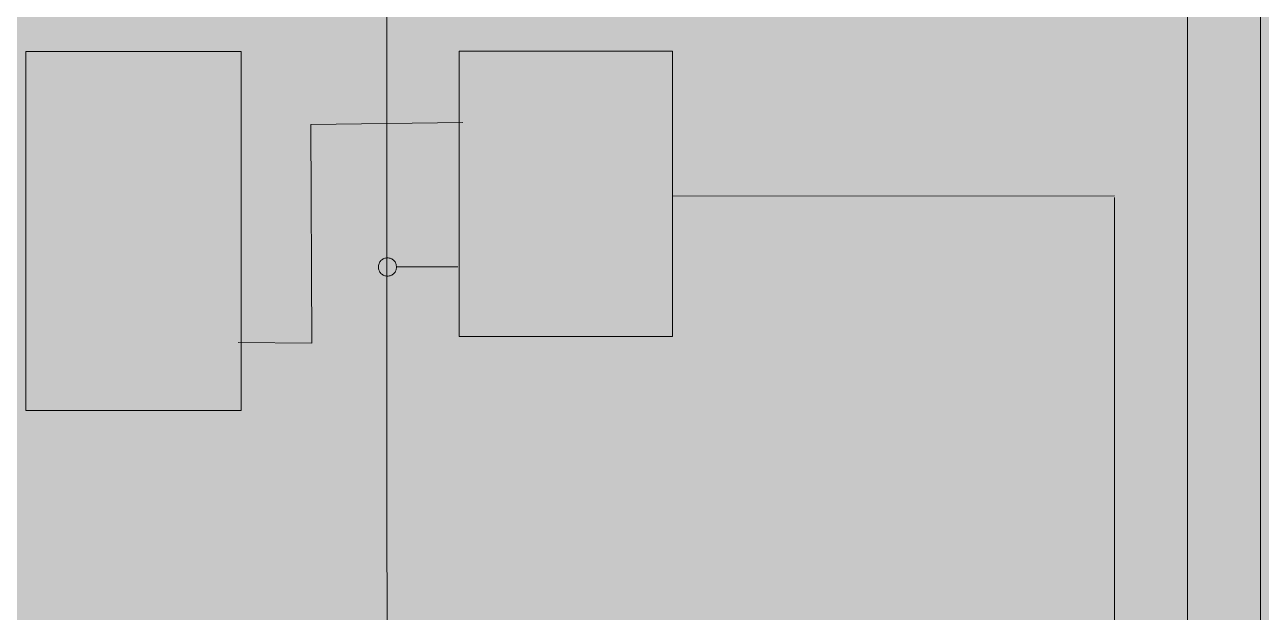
# Model space of a CAD drawing. Header units: millimetres. Extents: x 0 to 590, y 2 to 420.
# Drawn here: x 142.9 to 228.5, y 160 to 200.6 of the extents above; entities that cross this region are included whole.
import ezdxf
from ezdxf.xclip import XClip

# ---------------------------------------------------------------- set-up
doc = ezdxf.new("R2010")
doc.units = ezdxf.units.MM
doc.header["$MEASUREMENT"] = 0
doc.layers.get('0').update_dxf_attribs({"linetype": 'CONTINUOUS'})

# ---------------------------------------------------------------- blocks, each defined once
blk = doc.blocks.new('MF28FC3F0')
at = {"true_color": 0xffffff}
for points in [[(0, 420.2), (0, 2.206), (590.355, 2.206), (590.355, 420.2)], [(0, 420.2), (0, 2.437), (590.355, 2.437), (590.355, 420.2)]]:
    blk.add_hatch(color=0, dxfattribs=at).paths.add_polyline_path(points)

msp = doc.modelspace()

# ---------------------------------------------------------------- hatches: boundary and pattern name
at = {"true_color": 0xffffff}
for points in [[(142.97, 198.788), (142.97, 173.925), (157.888, 173.925), (157.888, 198.788)], [(172.97, 198.805), (172.97, 179.046), (187.723, 179.046), (187.723, 198.805)]]:
    msp.add_hatch(color=0, dxfattribs=at).paths.add_polyline_path(points)
at = {"true_color": 0x000007}
h = msp.add_hatch(color=0, dxfattribs=at)
edge = h.paths.add_edge_path()
edge.add_spline(control_points=[(150.906, 192.811), (150.791, 192.679), (150.659, 192.581), (150.528, 192.515), (150.528, 192.515), (150.38, 192.449), (150.231, 192.416), (150.083, 192.416), (150.083, 192.416), (149.787, 192.416), (149.54, 192.515), (149.375, 192.712), (149.375, 192.712), (149.227, 192.877), (149.161, 193.058), (149.161, 193.256), (149.161, 193.256), (149.161, 193.437), (149.211, 193.602), (149.326, 193.75), (149.326, 193.75), (149.441, 193.881), (149.622, 194.013), (149.853, 194.128), (149.853, 194.128), (149.721, 194.277), (149.639, 194.392), (149.589, 194.491), (149.589, 194.491), (149.54, 194.589), (149.523, 194.672), (149.523, 194.754), (149.523, 194.754), (149.523, 194.935), (149.589, 195.083), (149.721, 195.215), (149.721, 195.215), (149.869, 195.347), (150.034, 195.413), (150.248, 195.413), (150.248, 195.413), (150.445, 195.413), (150.594, 195.347), (150.725, 195.232), (150.725, 195.232), (150.857, 195.1), (150.923, 194.952), (150.923, 194.787), (150.923, 194.787), (150.923, 194.507), (150.725, 194.277), (150.363, 194.079)], knot_values=[0, 0, 0, 0, 0.019231, 0.019231, 0.019231, 0.019231, 0.038462, 0.038462, 0.038462, 0.038462, 0.057692, 0.057692, 0.057692, 0.057692, 0.076923, 0.076923, 0.076923, 0.076923, 0.096154, 0.096154, 0.096154, 0.096154, 0.115385, 0.115385, 0.115385, 0.115385, 0.134615, 0.134615, 0.134615, 0.134615, 0.153846, 0.153846, 0.153846, 0.153846, 0.173077, 0.173077, 0.173077, 0.173077, 0.192308, 0.192308, 0.192308, 0.192308, 0.211538, 0.211538, 0.211538, 0.211538, 0.230769, 0.230769, 0.230769, 0.230769, 1, 1, 1, 1], degree=3, periodic=0)
edge.add_line((150.363, 194.079), (150.89, 193.42))
edge.add_spline(control_points=[(150.89, 193.42), (150.939, 193.536), (150.989, 193.667), (151.022, 193.832)], knot_values=[0, 0, 0, 0, 1, 1, 1, 1], degree=3, periodic=0)
edge.add_line((151.022, 193.832), (151.4, 193.75))
edge.add_spline(control_points=[(151.4, 193.75), (151.335, 193.486), (151.252, 193.289), (151.137, 193.124), (151.137, 193.124), (151.269, 192.943), (151.417, 192.795), (151.598, 192.679)], knot_values=[0, 0, 0, 0, 0.125, 0.125, 0.125, 0.125, 1, 1, 1, 1], degree=3, periodic=0)
edge.add_line((151.598, 192.679), (151.351, 192.4))
edge.add_spline(control_points=[(151.351, 192.4), (151.203, 192.482), (151.055, 192.63), (150.906, 192.811)], knot_values=[0, 0, 0, 0, 1, 1, 1, 1], degree=3, periodic=0)
h.paths.add_polyline_path([(150.182, 194.31), (150.182, 194.31), (150.202, 194.322), (150.222, 194.334), (150.241, 194.346), (150.259, 194.358), (150.276, 194.369), (150.293, 194.381), (150.309, 194.392), (150.325, 194.403), (150.339, 194.414), (150.353, 194.424), (150.367, 194.435), (150.38, 194.445), (150.392, 194.456), (150.403, 194.466), (150.414, 194.476), (150.423, 194.485), (150.433, 194.495), (150.441, 194.504), (150.449, 194.513), (150.456, 194.522), (150.463, 194.531), (150.469, 194.54), (150.474, 194.548), (150.478, 194.557), (150.478, 194.557), (150.484, 194.565), (150.49, 194.573), (150.496, 194.581), (150.502, 194.59), (150.507, 194.598), (150.512, 194.606), (150.517, 194.615), (150.522, 194.623), (150.526, 194.632), (150.53, 194.64), (150.534, 194.649), (150.538, 194.657), (150.542, 194.666), (150.545, 194.675), (150.548, 194.684), (150.55, 194.693), (150.553, 194.702), (150.555, 194.712), (150.557, 194.721), (150.558, 194.731), (150.559, 194.74), (150.56, 194.75), (150.561, 194.76), (150.561, 194.771), (150.561, 194.783), (150.56, 194.795), (150.559, 194.807), (150.558, 194.819), (150.556, 194.83), (150.555, 194.842), (150.552, 194.853), (150.55, 194.864), (150.547, 194.875), (150.544, 194.886), (150.54, 194.896), (150.536, 194.906), (150.532, 194.917), (150.527, 194.927), (150.522, 194.937), (150.517, 194.946), (150.511, 194.956), (150.505, 194.965), (150.499, 194.974), (150.492, 194.983), (150.485, 194.992), (150.478, 195.001), (150.47, 195.009), (150.462, 195.018), (150.462, 195.018), (150.454, 195.026), (150.445, 195.033), (150.436, 195.041), (150.428, 195.048), (150.419, 195.054), (150.41, 195.061), (150.4, 195.067), (150.391, 195.072), (150.382, 195.078), (150.372, 195.083), (150.363, 195.087), (150.353, 195.092), (150.343, 195.096), (150.333, 195.099), (150.323, 195.102), (150.313, 195.105), (150.303, 195.108), (150.293, 195.11), (150.283, 195.112), (150.272, 195.114), (150.262, 195.115), (150.252, 195.116), (150.242, 195.116), (150.231, 195.116), (150.231, 195.116), (150.219, 195.116), (150.207, 195.116), (150.195, 195.115), (150.183, 195.114), (150.172, 195.112), (150.16, 195.11), (150.149, 195.108), (150.138, 195.105), (150.127, 195.102), (150.116, 195.099), (150.106, 195.096), (150.096, 195.092), (150.085, 195.087), (150.075, 195.083), (150.065, 195.078), (150.056, 195.072), (150.046, 195.067), (150.037, 195.061), (150.028, 195.054), (150.019, 195.048), (150.01, 195.041), (150.001, 195.033), (149.993, 195.026), (149.984, 195.018), (149.976, 195.009), (149.969, 195.001), (149.961, 194.993), (149.954, 194.985), (149.948, 194.976), (149.941, 194.968), (149.935, 194.959), (149.93, 194.951), (149.924, 194.942), (149.919, 194.933), (149.915, 194.924), (149.91, 194.915), (149.906, 194.905), (149.903, 194.896), (149.899, 194.886), (149.897, 194.876), (149.894, 194.866), (149.892, 194.856), (149.89, 194.845), (149.888, 194.834), (149.887, 194.823), (149.886, 194.811), (149.886, 194.799), (149.886, 194.787), (149.886, 194.783), (149.886, 194.779), (149.886, 194.774), (149.887, 194.769), (149.888, 194.764), (149.888, 194.76), (149.889, 194.754), (149.89, 194.749), (149.892, 194.744), (149.893, 194.739), (149.894, 194.733), (149.896, 194.727), (149.897, 194.722), (149.899, 194.716), (149.901, 194.71), (149.903, 194.704), (149.905, 194.698), (149.906, 194.692), (149.908, 194.686), (149.91, 194.68), (149.912, 194.674), (149.914, 194.668), (149.916, 194.662), (149.919, 194.655), (149.923, 194.649), (149.927, 194.643), (149.931, 194.637), (149.935, 194.631), (149.939, 194.624), (149.943, 194.618), (149.948, 194.612), (149.952, 194.605), (149.956, 194.599), (149.961, 194.592), (149.965, 194.586), (149.97, 194.579), (149.975, 194.572), (149.979, 194.566), (149.984, 194.559), (149.989, 194.552), (149.994, 194.545), (150, 194.537), (150.005, 194.53), (150.01, 194.522), (150.016, 194.515), (150.022, 194.507), (150.028, 194.499), (150.034, 194.491)])
h.paths.add_polyline_path([(150.182, 194.31), (150.034, 194.491)])
edge = h.paths.add_edge_path()
edge.add_line((150.692, 193.091), (150.034, 193.898))
edge.add_spline(control_points=[(150.034, 193.898), (149.836, 193.783), (149.704, 193.667), (149.639, 193.569), (149.639, 193.569), (149.573, 193.47), (149.54, 193.371), (149.54, 193.289), (149.54, 193.289), (149.54, 193.173), (149.589, 193.042), (149.688, 192.91), (149.688, 192.91), (149.77, 192.795), (149.902, 192.729), (150.083, 192.729), (150.083, 192.729), (150.182, 192.729), (150.297, 192.762), (150.412, 192.828), (150.412, 192.828), (150.528, 192.894), (150.61, 192.976), (150.692, 193.091)], knot_values=[0, 0, 0, 0, 0.041667, 0.041667, 0.041667, 0.041667, 0.083333, 0.083333, 0.083333, 0.083333, 0.125, 0.125, 0.125, 0.125, 0.166667, 0.166667, 0.166667, 0.166667, 0.208333, 0.208333, 0.208333, 0.208333, 1, 1, 1, 1], degree=3, periodic=0)
h = msp.add_hatch(color=0, dxfattribs=at)
h.paths.add_polyline_path([(180.116, 193.914), (178.19, 193.914), (178.19, 194.244), (180.116, 194.244)])
h.paths.add_polyline_path([(180.116, 193.042), (178.19, 193.042), (178.19, 193.371), (180.116, 193.371), (180.116, 193.042), (180.116, 193.371)])
h.paths.add_polyline_path([(184.315, 192.218), (183.953, 192.218), (183.953, 194.474), (183.953, 194.474), (183.942, 194.464), (183.932, 194.454), (183.92, 194.443), (183.909, 194.433), (183.897, 194.423), (183.885, 194.412), (183.873, 194.402), (183.86, 194.392), (183.847, 194.382), (183.834, 194.371), (183.82, 194.361), (183.807, 194.351), (183.793, 194.34), (183.778, 194.33), (183.764, 194.32), (183.749, 194.31), (183.734, 194.299), (183.719, 194.289), (183.703, 194.279), (183.688, 194.268), (183.672, 194.258), (183.656, 194.248), (183.64, 194.238), (183.623, 194.227), (183.623, 194.227), (183.605, 194.217), (183.587, 194.207), (183.569, 194.197), (183.552, 194.188), (183.535, 194.178), (183.518, 194.169), (183.501, 194.16), (183.485, 194.151), (183.469, 194.142), (183.453, 194.134), (183.437, 194.126), (183.422, 194.118), (183.406, 194.111), (183.391, 194.103), (183.376, 194.096), (183.361, 194.089), (183.346, 194.083), (183.332, 194.077), (183.317, 194.071), (183.303, 194.065), (183.288, 194.06), (183.274, 194.055), (183.259, 194.05), (183.245, 194.046), (183.245, 194.392), (183.245, 194.392), (183.269, 194.404), (183.294, 194.417), (183.318, 194.429), (183.342, 194.442), (183.366, 194.454), (183.39, 194.467), (183.413, 194.48), (183.436, 194.493), (183.459, 194.506), (183.482, 194.519), (183.504, 194.532), (183.527, 194.546), (183.549, 194.56), (183.57, 194.575), (183.592, 194.589), (183.613, 194.604), (183.634, 194.619), (183.655, 194.635), (183.675, 194.651), (183.695, 194.667), (183.715, 194.684), (183.734, 194.702), (183.753, 194.719), (183.772, 194.738), (183.772, 194.738), (183.79, 194.754), (183.808, 194.77), (183.825, 194.786), (183.842, 194.802), (183.858, 194.818), (183.874, 194.834), (183.889, 194.85), (183.904, 194.865), (183.918, 194.881), (183.932, 194.896), (183.946, 194.912), (183.959, 194.927), (183.972, 194.942), (183.984, 194.958), (183.996, 194.973), (184.007, 194.989), (184.018, 195.005), (184.029, 195.02), (184.039, 195.036), (184.049, 195.052), (184.058, 195.068), (184.067, 195.084), (184.076, 195.1), (184.084, 195.116), (184.315, 195.116), (184.315, 192.218), (184.315, 195.116)])
h = msp.add_hatch(color=0, dxfattribs=at)
edge = h.paths.add_edge_path()
edge.add_line((177.136, 183.426), (177.482, 183.475))
edge.add_spline(control_points=[(177.482, 183.475), (177.482, 183.261), (177.531, 183.113), (177.597, 183.031), (177.597, 183.031), (177.679, 182.948), (177.778, 182.899), (177.91, 182.899), (177.91, 182.899), (178.009, 182.899), (178.091, 182.932), (178.157, 182.965), (178.157, 182.965), (178.223, 183.014), (178.272, 183.064), (178.305, 183.146), (178.305, 183.146), (178.322, 183.228), (178.338, 183.344), (178.338, 183.508)], knot_values=[0, 0, 0, 0, 0.05, 0.05, 0.05, 0.05, 0.1, 0.1, 0.1, 0.1, 0.15, 0.15, 0.15, 0.15, 0.2, 0.2, 0.2, 0.2, 1, 1, 1, 1], degree=3, periodic=0)
edge.add_line((178.338, 183.508), (178.338, 185.501))
edge.add_line((178.338, 185.501), (178.717, 185.501))
edge.add_line((178.717, 185.501), (178.717, 183.525))
edge.add_spline(control_points=[(178.717, 183.525), (178.717, 183.294), (178.7, 183.097), (178.634, 182.965), (178.634, 182.965), (178.585, 182.833), (178.486, 182.734), (178.354, 182.668), (178.354, 182.668), (178.239, 182.603), (178.075, 182.553), (177.91, 182.553), (177.91, 182.553), (177.663, 182.553), (177.465, 182.636), (177.334, 182.784), (177.334, 182.784), (177.185, 182.932), (177.136, 183.146), (177.136, 183.426)], knot_values=[0, 0, 0, 0, 0.05, 0.05, 0.05, 0.05, 0.1, 0.1, 0.1, 0.1, 0.15, 0.15, 0.15, 0.15, 0.2, 0.2, 0.2, 0.2, 1, 1, 1, 1], degree=3, periodic=0)
h.paths.add_polyline_path([(182.668, 182.603), (182.306, 182.603), (182.306, 184.875), (182.306, 184.875), (182.296, 184.865), (182.285, 184.854), (182.274, 184.844), (182.262, 184.834), (182.251, 184.823), (182.239, 184.813), (182.226, 184.803), (182.214, 184.792), (182.201, 184.782), (182.187, 184.772), (182.174, 184.762), (182.16, 184.751), (182.146, 184.741), (182.132, 184.731), (182.117, 184.72), (182.103, 184.71), (182.088, 184.7), (182.072, 184.69), (182.057, 184.679), (182.041, 184.669), (182.025, 184.659), (182.009, 184.648), (181.993, 184.638), (181.977, 184.628), (181.977, 184.628), (181.959, 184.618), (181.941, 184.608), (181.923, 184.598), (181.905, 184.588), (181.888, 184.579), (181.871, 184.569), (181.855, 184.56), (181.838, 184.552), (181.822, 184.543), (181.806, 184.535), (181.791, 184.527), (181.775, 184.519), (181.76, 184.511), (181.745, 184.504), (181.73, 184.497), (181.715, 184.49), (181.7, 184.484), (181.685, 184.477), (181.671, 184.471), (181.656, 184.466), (181.641, 184.461), (181.627, 184.456), (181.613, 184.451), (181.598, 184.447), (181.598, 184.792), (181.598, 184.792), (181.623, 184.803), (181.647, 184.814), (181.671, 184.825), (181.696, 184.836), (181.719, 184.848), (181.743, 184.86), (181.766, 184.873), (181.79, 184.885), (181.813, 184.898), (181.835, 184.911), (181.858, 184.925), (181.88, 184.939), (181.902, 184.953), (181.924, 184.967), (181.945, 184.981), (181.967, 184.996), (181.987, 185.011), (182.008, 185.026), (182.028, 185.042), (182.048, 185.057), (182.068, 185.073), (182.087, 185.089), (182.106, 185.105), (182.125, 185.122), (182.125, 185.122), (182.143, 185.138), (182.161, 185.155), (182.178, 185.171), (182.195, 185.188), (182.211, 185.204), (182.227, 185.221), (182.243, 185.237), (182.257, 185.254), (182.272, 185.27), (182.286, 185.286), (182.299, 185.303), (182.312, 185.319), (182.325, 185.336), (182.337, 185.352), (182.349, 185.369), (182.36, 185.385), (182.371, 185.402), (182.382, 185.418), (182.392, 185.435), (182.402, 185.451), (182.412, 185.468), (182.421, 185.484), (182.43, 185.501), (182.438, 185.517), (182.668, 185.517), (182.668, 182.603), (182.668, 185.517)])
edge = h.paths.add_edge_path()
edge.add_spline(control_points=[(185.929, 184.035), (185.929, 184.381), (185.962, 184.661), (186.027, 184.858), (186.027, 184.858), (186.11, 185.072), (186.209, 185.237), (186.34, 185.352), (186.34, 185.352), (186.488, 185.451), (186.67, 185.517), (186.867, 185.517), (186.867, 185.517), (187.032, 185.517), (187.164, 185.484), (187.279, 185.418), (187.279, 185.418), (187.394, 185.352), (187.493, 185.27), (187.575, 185.155), (187.575, 185.155), (187.641, 185.039), (187.707, 184.891), (187.756, 184.727), (187.756, 184.727), (187.789, 184.546), (187.822, 184.331), (187.822, 184.035), (187.822, 184.035), (187.822, 183.689), (187.789, 183.426), (187.707, 183.212), (187.707, 183.212), (187.641, 182.998), (187.542, 182.85), (187.394, 182.734), (187.394, 182.734), (187.262, 182.619), (187.081, 182.553), (186.867, 182.553), (186.867, 182.553), (186.587, 182.553), (186.373, 182.652), (186.209, 182.866), (186.209, 182.866), (186.027, 183.097), (185.929, 183.492), (185.929, 184.035)], knot_values=[0, 0, 0, 0, 0.020833, 0.020833, 0.020833, 0.020833, 0.041667, 0.041667, 0.041667, 0.041667, 0.0625, 0.0625, 0.0625, 0.0625, 0.083333, 0.083333, 0.083333, 0.083333, 0.104167, 0.104167, 0.104167, 0.104167, 0.125, 0.125, 0.125, 0.125, 0.145833, 0.145833, 0.145833, 0.145833, 0.166667, 0.166667, 0.166667, 0.166667, 0.1875, 0.1875, 0.1875, 0.1875, 0.208333, 0.208333, 0.208333, 0.208333, 0.229167, 0.229167, 0.229167, 0.229167, 1, 1, 1, 1], degree=3, periodic=0)
edge = h.paths.add_edge_path()
edge.add_spline(control_points=[(186.291, 184.035), (186.291, 183.558), (186.357, 183.245), (186.456, 183.08), (186.456, 183.08), (186.571, 182.932), (186.702, 182.85), (186.867, 182.85), (186.867, 182.85), (187.032, 182.85), (187.18, 182.932), (187.279, 183.097), (187.279, 183.097), (187.394, 183.245), (187.443, 183.558), (187.443, 184.035), (187.443, 184.035), (187.443, 184.513), (187.394, 184.825), (187.279, 184.99), (187.279, 184.99), (187.18, 185.138), (187.032, 185.221), (186.867, 185.221), (186.867, 185.221), (186.702, 185.221), (186.571, 185.155), (186.472, 185.007), (186.472, 185.007), (186.357, 184.842), (186.291, 184.513), (186.291, 184.035)], knot_values=[0, 0, 0, 0, 0.03125, 0.03125, 0.03125, 0.03125, 0.0625, 0.0625, 0.0625, 0.0625, 0.09375, 0.09375, 0.09375, 0.09375, 0.125, 0.125, 0.125, 0.125, 0.15625, 0.15625, 0.15625, 0.15625, 0.1875, 0.1875, 0.1875, 0.1875, 0.21875, 0.21875, 0.21875, 0.21875, 1, 1, 1, 1], degree=3, periodic=0)
h = msp.add_hatch(color=0, dxfattribs=at)
edge = h.paths.add_edge_path()
edge.add_spline(control_points=[(168.623, 183.854), (168.623, 183.772), (168.607, 183.689), (168.574, 183.623), (168.574, 183.623), (168.558, 183.541), (168.508, 183.475), (168.442, 183.409), (168.442, 183.409), (168.393, 183.36), (168.311, 183.311), (168.245, 183.278), (168.245, 183.278), (168.162, 183.245), (168.08, 183.228), (167.998, 183.228), (167.998, 183.228), (167.915, 183.228), (167.833, 183.245), (167.751, 183.278), (167.751, 183.278), (167.685, 183.311), (167.619, 183.36), (167.553, 183.409), (167.553, 183.409), (167.487, 183.475), (167.454, 183.541), (167.421, 183.623), (167.421, 183.623), (167.388, 183.689), (167.372, 183.772), (167.372, 183.854), (167.372, 183.854), (167.372, 183.936), (167.388, 184.019), (167.421, 184.101), (167.421, 184.101), (167.454, 184.183), (167.487, 184.249), (167.553, 184.315), (167.553, 184.315), (167.619, 184.364), (167.685, 184.414), (167.751, 184.447), (167.751, 184.447), (167.833, 184.48), (167.915, 184.496), (167.998, 184.496), (167.998, 184.496), (168.08, 184.496), (168.162, 184.48), (168.245, 184.447), (168.245, 184.447), (168.311, 184.414), (168.393, 184.364), (168.442, 184.315), (168.442, 184.315), (168.508, 184.249), (168.558, 184.183), (168.574, 184.101), (168.574, 184.101), (168.607, 184.019), (168.623, 183.936), (168.623, 183.854)], knot_values=[0, 0, 0, 0, 0.015625, 0.015625, 0.015625, 0.015625, 0.03125, 0.03125, 0.03125, 0.03125, 0.046875, 0.046875, 0.046875, 0.046875, 0.0625, 0.0625, 0.0625, 0.0625, 0.078125, 0.078125, 0.078125, 0.078125, 0.09375, 0.09375, 0.09375, 0.09375, 0.109375, 0.109375, 0.109375, 0.109375, 0.125, 0.125, 0.125, 0.125, 0.140625, 0.140625, 0.140625, 0.140625, 0.15625, 0.15625, 0.15625, 0.15625, 0.171875, 0.171875, 0.171875, 0.171875, 0.1875, 0.1875, 0.1875, 0.1875, 0.203125, 0.203125, 0.203125, 0.203125, 0.21875, 0.21875, 0.21875, 0.21875, 0.234375, 0.234375, 0.234375, 0.234375, 1, 1, 1, 1], degree=3, periodic=0)
at = {"true_color": 0xf8f9fa}
msp.add_hatch(color=0, dxfattribs=at).paths.add_polyline_path([(147.185, 180.594), (147.185, 176.296), (153.492, 176.296), (153.492, 180.594)])
at = {"true_color": 0x000007}
h = msp.add_hatch(color=0, dxfattribs=at)
edge = h.paths.add_edge_path()
edge.add_line((147.185, 177.877), (147.531, 177.926))
edge.add_spline(control_points=[(147.531, 177.926), (147.548, 177.696), (147.597, 177.548), (147.663, 177.465), (147.663, 177.465), (147.729, 177.383), (147.844, 177.35), (147.976, 177.35), (147.976, 177.35), (148.058, 177.35), (148.14, 177.367), (148.223, 177.416), (148.223, 177.416), (148.288, 177.449), (148.338, 177.515), (148.354, 177.581), (148.354, 177.581), (148.387, 177.663), (148.404, 177.778), (148.404, 177.943)], knot_values=[0, 0, 0, 0, 0.05, 0.05, 0.05, 0.05, 0.1, 0.1, 0.1, 0.1, 0.15, 0.15, 0.15, 0.15, 0.2, 0.2, 0.2, 0.2, 1, 1, 1, 1], degree=3, periodic=0)
edge.add_line((148.404, 177.943), (148.404, 179.952))
edge.add_line((148.404, 179.952), (148.782, 179.952))
edge.add_line((148.782, 179.952), (148.782, 177.976))
edge.add_spline(control_points=[(148.782, 177.976), (148.782, 177.729), (148.749, 177.548), (148.7, 177.416), (148.7, 177.416), (148.634, 177.284), (148.552, 177.169), (148.42, 177.103), (148.42, 177.103), (148.288, 177.037), (148.14, 177.004), (147.976, 177.004), (147.976, 177.004), (147.712, 177.004), (147.515, 177.07), (147.383, 177.218), (147.383, 177.218), (147.251, 177.367), (147.185, 177.581), (147.185, 177.877)], knot_values=[0, 0, 0, 0, 0.05, 0.05, 0.05, 0.05, 0.1, 0.1, 0.1, 0.1, 0.15, 0.15, 0.15, 0.15, 0.2, 0.2, 0.2, 0.2, 1, 1, 1, 1], degree=3, periodic=0)
edge = h.paths.add_edge_path()
edge.add_spline(control_points=[(151.384, 178.486), (151.384, 178.816), (151.417, 179.095), (151.483, 179.309), (151.483, 179.309), (151.565, 179.507), (151.664, 179.672), (151.796, 179.787), (151.796, 179.787), (151.944, 179.902), (152.125, 179.952), (152.322, 179.952), (152.322, 179.952), (152.487, 179.952), (152.619, 179.919), (152.734, 179.869), (152.734, 179.869), (152.849, 179.803), (152.948, 179.705), (153.031, 179.589), (153.031, 179.589), (153.096, 179.474), (153.162, 179.326), (153.212, 179.161), (153.212, 179.161), (153.245, 178.997), (153.278, 178.766), (153.278, 178.486), (153.278, 178.486), (153.278, 178.14), (153.228, 177.861), (153.162, 177.663), (153.162, 177.663), (153.096, 177.449), (152.998, 177.284), (152.849, 177.169), (152.849, 177.169), (152.718, 177.054), (152.537, 177.004), (152.322, 177.004), (152.322, 177.004), (152.043, 177.004), (151.829, 177.103), (151.664, 177.301), (151.664, 177.301), (151.483, 177.548), (151.384, 177.926), (151.384, 178.486)], knot_values=[0, 0, 0, 0, 0.020833, 0.020833, 0.020833, 0.020833, 0.041667, 0.041667, 0.041667, 0.041667, 0.0625, 0.0625, 0.0625, 0.0625, 0.083333, 0.083333, 0.083333, 0.083333, 0.104167, 0.104167, 0.104167, 0.104167, 0.125, 0.125, 0.125, 0.125, 0.145833, 0.145833, 0.145833, 0.145833, 0.166667, 0.166667, 0.166667, 0.166667, 0.1875, 0.1875, 0.1875, 0.1875, 0.208333, 0.208333, 0.208333, 0.208333, 0.229167, 0.229167, 0.229167, 0.229167, 1, 1, 1, 1], degree=3, periodic=0)
edge = h.paths.add_edge_path()
edge.add_spline(control_points=[(151.746, 178.486), (151.746, 178.009), (151.812, 177.679), (151.911, 177.531), (151.911, 177.531), (152.026, 177.367), (152.158, 177.301), (152.322, 177.301), (152.322, 177.301), (152.487, 177.301), (152.635, 177.367), (152.734, 177.531), (152.734, 177.531), (152.849, 177.696), (152.899, 178.009), (152.899, 178.486), (152.899, 178.486), (152.899, 178.947), (152.849, 179.277), (152.734, 179.425), (152.734, 179.425), (152.635, 179.589), (152.487, 179.655), (152.322, 179.655), (152.322, 179.655), (152.158, 179.655), (152.026, 179.589), (151.927, 179.458), (151.927, 179.458), (151.812, 179.277), (151.746, 178.947), (151.746, 178.486)], knot_values=[0, 0, 0, 0, 0.03125, 0.03125, 0.03125, 0.03125, 0.0625, 0.0625, 0.0625, 0.0625, 0.09375, 0.09375, 0.09375, 0.09375, 0.125, 0.125, 0.125, 0.125, 0.15625, 0.15625, 0.15625, 0.15625, 0.1875, 0.1875, 0.1875, 0.1875, 0.21875, 0.21875, 0.21875, 0.21875, 1, 1, 1, 1], degree=3, periodic=0)
edge = h.paths.add_edge_path()
edge.add_spline(control_points=[(156.538, 178.618), (156.389, 178.667), (156.274, 178.75), (156.208, 178.848), (156.208, 178.848), (156.143, 178.947), (156.093, 179.079), (156.093, 179.211), (156.093, 179.211), (156.093, 179.425), (156.175, 179.606), (156.324, 179.738), (156.324, 179.738), (156.472, 179.886), (156.686, 179.952), (156.933, 179.952), (156.933, 179.952), (157.18, 179.952), (157.394, 179.886), (157.542, 179.738), (157.542, 179.738), (157.69, 179.589), (157.773, 179.408), (157.773, 179.194), (157.773, 179.194), (157.773, 179.062), (157.74, 178.947), (157.674, 178.848), (157.674, 178.848), (157.591, 178.75), (157.493, 178.667), (157.344, 178.618), (157.344, 178.618), (157.526, 178.569), (157.657, 178.47), (157.756, 178.338), (157.756, 178.338), (157.838, 178.206), (157.888, 178.058), (157.888, 177.877), (157.888, 177.877), (157.888, 177.63), (157.806, 177.416), (157.624, 177.251), (157.624, 177.251), (157.46, 177.087), (157.229, 177.004), (156.933, 177.004), (156.933, 177.004), (156.653, 177.004), (156.422, 177.087), (156.241, 177.251), (156.241, 177.251), (156.077, 177.432), (155.978, 177.63), (155.978, 177.893), (155.978, 177.893), (155.978, 178.075), (156.027, 178.239), (156.126, 178.354), (156.126, 178.354), (156.225, 178.486), (156.357, 178.569), (156.538, 178.618)], knot_values=[0, 0, 0, 0, 0.015625, 0.015625, 0.015625, 0.015625, 0.03125, 0.03125, 0.03125, 0.03125, 0.046875, 0.046875, 0.046875, 0.046875, 0.0625, 0.0625, 0.0625, 0.0625, 0.078125, 0.078125, 0.078125, 0.078125, 0.09375, 0.09375, 0.09375, 0.09375, 0.109375, 0.109375, 0.109375, 0.109375, 0.125, 0.125, 0.125, 0.125, 0.140625, 0.140625, 0.140625, 0.140625, 0.15625, 0.15625, 0.15625, 0.15625, 0.171875, 0.171875, 0.171875, 0.171875, 0.1875, 0.1875, 0.1875, 0.1875, 0.203125, 0.203125, 0.203125, 0.203125, 0.21875, 0.21875, 0.21875, 0.21875, 0.234375, 0.234375, 0.234375, 0.234375, 1, 1, 1, 1], degree=3, periodic=0)
edge = h.paths.add_edge_path()
edge.add_spline(control_points=[(156.472, 179.227), (156.472, 179.079), (156.505, 178.98), (156.604, 178.881), (156.604, 178.881), (156.686, 178.799), (156.801, 178.75), (156.933, 178.75), (156.933, 178.75), (157.081, 178.75), (157.196, 178.799), (157.279, 178.881), (157.279, 178.881), (157.361, 178.964), (157.41, 179.079), (157.41, 179.211), (157.41, 179.211), (157.41, 179.326), (157.361, 179.441), (157.279, 179.524), (157.279, 179.524), (157.18, 179.622), (157.065, 179.672), (156.933, 179.672), (156.933, 179.672), (156.801, 179.672), (156.686, 179.622), (156.604, 179.54), (156.604, 179.54), (156.505, 179.441), (156.472, 179.342), (156.472, 179.227)], knot_values=[0, 0, 0, 0, 0.03125, 0.03125, 0.03125, 0.03125, 0.0625, 0.0625, 0.0625, 0.0625, 0.09375, 0.09375, 0.09375, 0.09375, 0.125, 0.125, 0.125, 0.125, 0.15625, 0.15625, 0.15625, 0.15625, 0.1875, 0.1875, 0.1875, 0.1875, 0.21875, 0.21875, 0.21875, 0.21875, 1, 1, 1, 1], degree=3, periodic=0)
edge = h.paths.add_edge_path()
edge.add_spline(control_points=[(156.357, 177.893), (156.357, 177.778), (156.373, 177.679), (156.422, 177.597), (156.422, 177.597), (156.472, 177.498), (156.538, 177.416), (156.636, 177.367), (156.636, 177.367), (156.735, 177.317), (156.834, 177.301), (156.949, 177.301), (156.949, 177.301), (157.114, 177.301), (157.246, 177.35), (157.361, 177.465), (157.361, 177.465), (157.476, 177.564), (157.526, 177.712), (157.526, 177.877), (157.526, 177.877), (157.526, 178.042), (157.476, 178.19), (157.361, 178.305), (157.361, 178.305), (157.246, 178.404), (157.097, 178.47), (156.933, 178.47), (156.933, 178.47), (156.768, 178.47), (156.62, 178.404), (156.521, 178.305), (156.521, 178.305), (156.406, 178.19), (156.357, 178.058), (156.357, 177.893)], knot_values=[0, 0, 0, 0, 0.027778, 0.027778, 0.027778, 0.027778, 0.055556, 0.055556, 0.055556, 0.055556, 0.083333, 0.083333, 0.083333, 0.083333, 0.111111, 0.111111, 0.111111, 0.111111, 0.138889, 0.138889, 0.138889, 0.138889, 0.166667, 0.166667, 0.166667, 0.166667, 0.194444, 0.194444, 0.194444, 0.194444, 0.222222, 0.222222, 0.222222, 0.222222, 1, 1, 1, 1], degree=3, periodic=0)

# ---------------------------------------------------------------- linework, layer by layer
at = {"color": 0, "linetype": 'Continuous', "lineweight": 20, "true_color": 0x000007}
for points in [[(128.102, 363.131), (168.031, 363.131), (167.932, 221.544), (168.031, 64.726), (172.855, 64.726)], [(228.41, 129.699), (228.41, 268.322), (228.41, 268.322)], [(223.355, 124.644), (223.355, 228.657), (223.355, 228.657)], [(157.674, 178.634), (162.762, 178.601), (162.696, 193.733), (173.217, 193.865)], [(187.723, 188.777), (218.3, 188.794), (218.3, 188.794)], [(218.3, 119.589), (218.3, 188.678), (218.3, 188.678)], [(168.623, 183.87), (172.871, 183.87), (172.871, 183.87)]]:
    msp.add_lwpolyline(points, dxfattribs=at)
for points in [[(142.97, 198.788), (157.888, 198.788), (157.888, 173.925), (142.97, 173.925)], [(172.97, 198.805), (187.723, 198.805), (187.723, 179.046), (172.97, 179.046)]]:
    msp.add_lwpolyline(points, close=True, dxfattribs=at)
msp.add_open_spline([(168.623, 183.854), (168.623, 183.772), (168.607, 183.689), (168.574, 183.623), (168.574, 183.623), (168.558, 183.541), (168.508, 183.475), (168.442, 183.409), (168.442, 183.409), (168.393, 183.36), (168.311, 183.311), (168.245, 183.278), (168.245, 183.278), (168.162, 183.245), (168.08, 183.228), (167.998, 183.228), (167.998, 183.228), (167.915, 183.228), (167.833, 183.245), (167.751, 183.278), (167.751, 183.278), (167.685, 183.311), (167.619, 183.36), (167.553, 183.409), (167.553, 183.409), (167.487, 183.475), (167.454, 183.541), (167.421, 183.623), (167.421, 183.623), (167.388, 183.689), (167.372, 183.772), (167.372, 183.854), (167.372, 183.854), (167.372, 183.936), (167.388, 184.019), (167.421, 184.101), (167.421, 184.101), (167.454, 184.183), (167.487, 184.249), (167.553, 184.315), (167.553, 184.315), (167.619, 184.364), (167.685, 184.414), (167.751, 184.447), (167.751, 184.447), (167.833, 184.48), (167.915, 184.496), (167.998, 184.496), (167.998, 184.496), (168.08, 184.496), (168.162, 184.48), (168.245, 184.447), (168.245, 184.447), (168.311, 184.414), (168.393, 184.364), (168.442, 184.315), (168.442, 184.315), (168.508, 184.249), (168.558, 184.183), (168.574, 184.101), (168.574, 184.101), (168.607, 184.019), (168.623, 183.936), (168.623, 183.854)], degree=3, knots=[0, 0, 0, 0, 0.015625, 0.015625, 0.015625, 0.015625, 0.03125, 0.03125, 0.03125, 0.03125, 0.046875, 0.046875, 0.046875, 0.046875, 0.0625, 0.0625, 0.0625, 0.0625, 0.078125, 0.078125, 0.078125, 0.078125, 0.09375, 0.09375, 0.09375, 0.09375, 0.109375, 0.109375, 0.109375, 0.109375, 0.125, 0.125, 0.125, 0.125, 0.140625, 0.140625, 0.140625, 0.140625, 0.15625, 0.15625, 0.15625, 0.15625, 0.171875, 0.171875, 0.171875, 0.171875, 0.1875, 0.1875, 0.1875, 0.1875, 0.203125, 0.203125, 0.203125, 0.203125, 0.21875, 0.21875, 0.21875, 0.21875, 0.234375, 0.234375, 0.234375, 0.234375, 1, 1, 1, 1], dxfattribs=at)

# ---------------------------------------------------------------- block references
at = {"color": 0, "true_color": 0xffffff}
ref = msp.add_blockref('MF28FC3F0', (0, 0), dxfattribs=at)
XClip(ref).set_block_clipping_path([(0, 2.1075862069), (590.3875862069, 420.2)])

doc.saveas('drawing.dxf')
